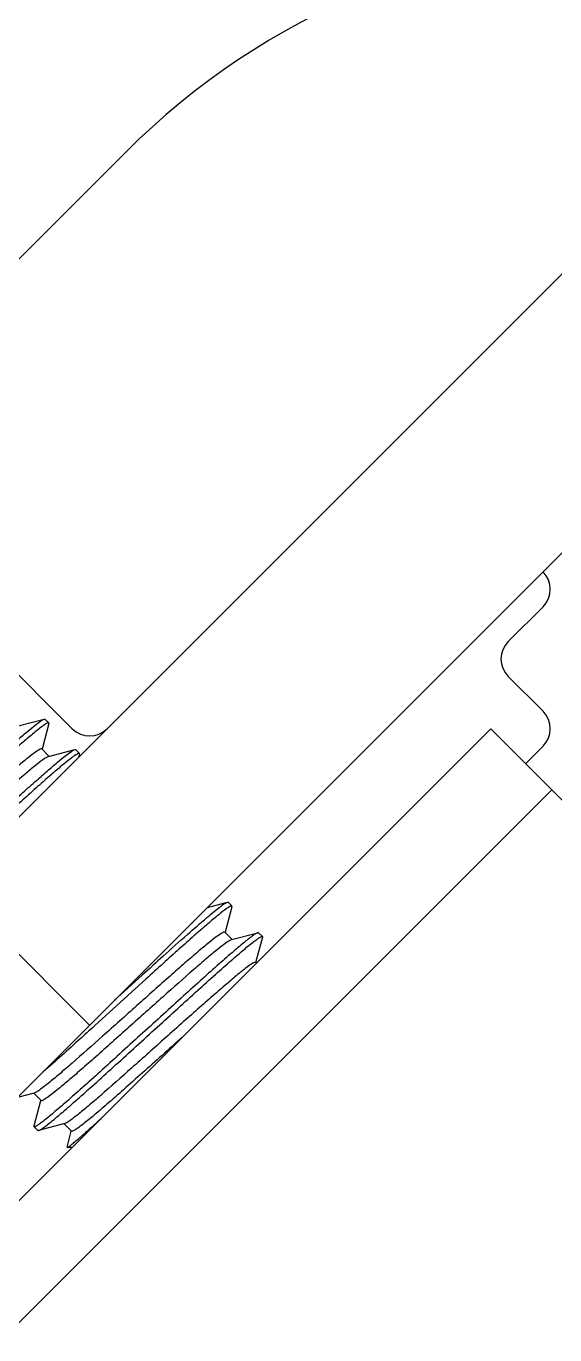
# Model space of a CAD drawing. Extents: x -427546 to -314919, y 698702 to 968782.
# Drawn here: x -412377.2 to -412267.6, y 895848.4 to 896119.6 of the extents above; entities that cross this region are included whole.
import ezdxf

# ---------------------------------------------------------------- set-up
doc = ezdxf.new("R2010")
doc.units = 0
doc.header["$LTSCALE"] = 1000
doc.header["$MEASUREMENT"] = 0
doc.layers.get('0').update_dxf_attribs({"linetype": 'CONTINUOUS'})

msp = doc.modelspace()

# ---------------------------------------------------------------- linework, layer by layer
for p, q in [((-412356.54, 896093.57), (-412403.78, 896046.33)), ((-412241.93, 896092.53), (-412447.16, 895887.3)), ((-412418.25, 895858.39), (-412237.52, 896039.11)), ((-412403.78, 896010.19), (-412367.64, 895974.05)), ((-412270.07, 895999.34), (-412277.29, 895992.12)), ((-412277.29, 895984.89), (-412270.07, 895977.66)), ((-412378.88, 895974.62), (-412373.44, 895976.06)), ((-412373.44, 895976.06), (-412373.29, 895976.05)), ((-412372.5, 895975.27), (-412373.29, 895976.05)), ((-413891.71, 894363.24), (-412280.92, 895974.04)), ((-412372.49, 895975.11), (-412373.9, 895969.84)), ((-412132.74, 895825.86), (-412280.92, 895974.04)), ((-412373.96, 895969.86), (-412372.43, 895968.33)), ((-412372.56, 895968.29), (-412372.72, 895968.23)), ((-412372.56, 895968.29), (-412367.11, 895969.74)), ((-412367.11, 895969.74), (-412366.96, 895969.73)), ((-412366.17, 895968.94), (-412366.96, 895969.73)), ((-412366.16, 895968.79), (-412366.34, 895968.12)), ((-412366.16, 895968.79), (-412366.17, 895968.94)), ((-412270.07, 895970.43), (-412273.69, 895966.81)), ((-413879.06, 894350.59), (-412268.27, 895961.39)), ((-412364.04, 895912.6), (-412392.95, 895941.51)), ((-412338.84, 895937.23), (-412335.49, 895938.12)), ((-412335.49, 895938.12), (-412335.34, 895938.11)), ((-412334.55, 895937.32), (-412335.34, 895938.11)), ((-412339.62, 895937.02), (-412338.84, 895937.23)), ((-412334.54, 895937.17), (-412335.95, 895931.9)), ((-412334.54, 895937.17), (-412334.55, 895937.32)), ((-412336.01, 895931.91), (-412334.48, 895930.38)), ((-412334.61, 895930.34), (-412329.17, 895931.79)), ((-412328.22, 895930.84), (-412329.63, 895925.57)), ((-412329.17, 895931.79), (-412329.26, 895931.76)), ((-412329.01, 895931.78), (-412329.17, 895931.79)), ((-412328.23, 895930.99), (-412329.01, 895931.78)), ((-412328.23, 895930.99), (-412328.22, 895930.84)), ((-412352.37, 895922.18), (-412362.94, 895912.55)), ((-412358.93, 895917.71), (-412353.16, 895922.97)), ((-412362.94, 895912.55), (-412363.53, 895912.01)), ((-412375.5, 895898.56), (-412379.02, 895897.61)), ((-412374.09, 895896.99), (-412375.63, 895898.53)), ((-412375.56, 895891.73), (-412374.15, 895897.01)), ((-412369.17, 895892.24), (-412374.6, 895890.78)), ((-412367.77, 895890.67), (-412369.3, 895892.2)), ((-412369.05, 895892.28), (-412369.17, 895892.24)), ((-412375.54, 895891.58), (-412375.56, 895891.73)), ((-412374.76, 895890.79), (-412375.54, 895891.58)), ((-412374.76, 895890.79), (-412374.6, 895890.78)), ((-412368.71, 895887.37), (-412367.83, 895890.68)), ((-412368.71, 895887.37), (-412368.67, 895887.3)), ((-412367.65, 895887.3), (-412368.67, 895887.3))]:
    msp.add_line(p, q)
for centre, radius, start, end in [((-412248.12, 895985.15), 153.33, 90.0086, 135), ((-412273.68, 896002.96), 5.11, 315, 45), ((-412273.68, 895988.5), 5.11, 135, 225), ((-412273.68, 895974.05), 5.11, 315, 45), ((-412364.03, 895977.66), 5.11, 225, 315), ((-411183.39, 894635.99), 1739.16, 132.07355, 132.2686)]:
    msp.add_arc(centre, radius, start, end)
for points, knots in [([(-412391.1, 895960.91), (-412388.93, 895962.88), (-412385.81, 895965.72), (-412381.82, 895969.27), (-412379.3, 895971.49), (-412377.18, 895973.29), (-412375.52, 895974.68), (-412374.33, 895975.55), (-412373.69, 895976), (-412373.44, 895976.06)], [0, 0, 0, 0, 0.377471, 0.543193, 0.688111, 0.808727, 0.902173, 0.966298, 1, 1, 1, 1]), ([(-412372.5, 895975.27), (-412372.54, 895975.3), (-412372.73, 895975.26), (-412373.02, 895975.11), (-412373.48, 895974.81), (-412374.37, 895974.16), (-412375.83, 895972.98), (-412377.95, 895971.18), (-412380.53, 895968.92), (-412383.52, 895966.27), (-412386.82, 895963.29), (-412389.12, 895961.2), (-412390.31, 895960.12)], [0, 0, 0, 0, 0.006773, 0.021185, 0.044126, 0.075641, 0.163702, 0.283196, 0.43092, 0.602853, 0.7943, 1, 1, 1, 1]), ([(-412372.49, 895975.11), (-412372.48, 895975.14), (-412372.47, 895975.2), (-412372.48, 895975.25), (-412372.5, 895975.27)], [0, 0, 0, 0, 0.601161, 1, 1, 1, 1]), ([(-412373.96, 895969.86), (-412374, 895969.9), (-412374.21, 895969.87), (-412374.72, 895969.6), (-412375.78, 895968.87), (-412377.39, 895967.58), (-412379.56, 895965.77), (-412382.16, 895963.53), (-412385.14, 895960.91), (-412388.39, 895958.02), (-412392.97, 895953.93), (-412398.56, 895948.91), (-412404.65, 895943.52), (-412408.99, 895939.76), (-412411.63, 895937.66), (-412412.61, 895936.94), (-412413.02, 895936.71)], [0, 0, 0, 0, 0.003304, 0.010111, 0.035617, 0.076659, 0.131985, 0.199788, 0.27782, 0.363483, 0.453918, 0.636961, 0.802699, 0.929211, 0.972307, 1, 1, 1, 1]), ([(-412372.72, 895968.23), (-412373.08, 895968.07), (-412373.96, 895967.45), (-412375.53, 895966.23), (-412377.66, 895964.46), (-412381.39, 895961.25), (-412386.76, 895956.49), (-412392.43, 895951.41), (-412397.11, 895947.22), (-412400.46, 895944.24), (-412403.54, 895941.54), (-412406.23, 895939.2), (-412408.48, 895937.33), (-412410.16, 895935.98), (-412411.26, 895935.21), (-412411.78, 895934.93), (-412412, 895934.9), (-412412.04, 895934.94)], [0, 0, 0, 0, 0.022835, 0.061922, 0.116063, 0.18342, 0.348093, 0.533262, 0.625558, 0.713362, 0.793619, 0.863541, 0.920711, 0.963177, 0.989581, 0.996616, 1, 1, 1, 1]), ([(-412384.78, 895954.59), (-412382.61, 895956.56), (-412379.48, 895959.39), (-412375.49, 895962.95), (-412372.98, 895965.16), (-412370.86, 895966.97), (-412369.19, 895968.35), (-412368, 895969.23), (-412367.37, 895969.67), (-412367.11, 895969.74)], [0, 0, 0, 0, 0.37747, 0.543196, 0.688117, 0.808733, 0.902176, 0.966298, 1, 1, 1, 1]), ([(-412366.17, 895968.94), (-412366.21, 895968.98), (-412366.41, 895968.94), (-412366.89, 895968.67), (-412367.92, 895967.94), (-412369.5, 895966.66), (-412371.63, 895964.86), (-412374.21, 895962.6), (-412377.19, 895959.94), (-412380.5, 895956.97), (-412382.8, 895954.88), (-412383.99, 895953.8)], [0, 0, 0, 0, 0.006754, 0.021145, 0.075539, 0.16358, 0.283067, 0.430802, 0.602761, 0.794254, 1, 1, 1, 1]), ([(-412348.77, 895926.94), (-412347.11, 895928.43), (-412344.13, 895931.11), (-412340.6, 895934.2), (-412338.3, 895936.12), (-412337.07, 895937.12), (-412336.18, 895937.75), (-412335.69, 895938.07), (-412335.49, 895938.12)], [0, 0, 0, 0, 0.384776, 0.692129, 0.810102, 0.901533, 0.965023, 1, 1, 1, 1]), ([(-412334.55, 895937.32), (-412334.59, 895937.36), (-412334.79, 895937.32), (-412335.27, 895937.05), (-412336.3, 895936.31), (-412337.88, 895935.04), (-412340, 895933.24), (-412342.59, 895930.98), (-412345.57, 895928.32), (-412348.88, 895925.34), (-412351.18, 895923.26), (-412352.37, 895922.18)], [0, 0, 0, 0, 0.006763, 0.021164, 0.075577, 0.163627, 0.283117, 0.430848, 0.602798, 0.794273, 1, 1, 1, 1]), ([(-412329.26, 895931.76), (-412329.64, 895931.6), (-412330.58, 895930.9), (-412332.33, 895929.53), (-412334.75, 895927.46), (-412337.77, 895924.81), (-412341.28, 895921.67), (-412346.61, 895916.85), (-412352.15, 895911.8), (-412357.73, 895906.71), (-412361.74, 895903.08), (-412365.42, 895899.77), (-412368.65, 895896.91), (-412371.32, 895894.6), (-412373.18, 895893.07), (-412374.31, 895892.21), (-412374.9, 895891.81), (-412375.25, 895891.6), (-412375.5, 895891.53), (-412375.54, 895891.58)], [0, 0, 0, 0, 0.019907, 0.056634, 0.109025, 0.175256, 0.252981, 0.339436, 0.526014, 0.619485, 0.708622, 0.790247, 0.861456, 0.919721, 0.962993, 0.978527, 0.989825, 0.996867, 1, 1, 1, 1]), ([(-412336.01, 895931.91), (-412336.05, 895931.95), (-412336.27, 895931.92), (-412336.79, 895931.64), (-412337.88, 895930.88), (-412339.54, 895929.56), (-412341.76, 895927.7), (-412344.42, 895925.4), (-412347.47, 895922.72), (-412350.78, 895919.77), (-412355.44, 895915.61), (-412361.08, 895910.55), (-412366.45, 895905.79), (-412370.2, 895902.56), (-412372.35, 895900.75), (-412373.97, 895899.49), (-412374.88, 895898.84), (-412375.26, 895898.66)], [0, 0, 0, 0, 0.003359, 0.010322, 0.036444, 0.078464, 0.135055, 0.204313, 0.283873, 0.371008, 0.462723, 0.647233, 0.812247, 0.880232, 0.935318, 0.975657, 1, 1, 1, 1]), ([(-412374.6, 895890.78), (-412374.26, 895890.87), (-412373.39, 895891.54), (-412371.74, 895892.79), (-412369.39, 895894.8), (-412366.41, 895897.4), (-412362.91, 895900.52), (-412359.02, 895904.04), (-412354.86, 895907.82), (-412350.59, 895911.71), (-412346.34, 895915.58), (-412342.28, 895919.27), (-412338.54, 895922.63), (-412335.25, 895925.55), (-412332.53, 895927.9), (-412330.64, 895929.47), (-412329.48, 895930.35), (-412328.88, 895930.76), (-412328.53, 895930.96), (-412328.27, 895931.04), (-412328.23, 895930.99)], [0, 0, 0, 0, 0.017284, 0.051806, 0.102517, 0.167622, 0.244771, 0.331162, 0.423655, 0.518881, 0.613376, 0.703697, 0.786559, 0.85895, 0.918246, 0.962316, 0.97814, 0.989652, 0.996821, 1, 1, 1, 1]), ([(-412334.87, 895930.24), (-412335.25, 895930.04), (-412336.17, 895929.38), (-412337.8, 895928.11), (-412339.97, 895926.3), (-412343.72, 895923.06), (-412349.08, 895918.3), (-412354.72, 895913.25), (-412359.37, 895909.09), (-412362.67, 895906.15), (-412365.71, 895903.48), (-412368.37, 895901.18), (-412370.58, 895899.34), (-412372.24, 895898.02), (-412373.32, 895897.26), (-412373.84, 895896.98), (-412374.05, 895896.95), (-412374.09, 895896.99)], [0, 0, 0, 0, 0.024785, 0.065489, 0.120851, 0.189019, 0.354131, 0.538447, 0.629993, 0.716932, 0.79629, 0.865354, 0.921777, 0.963666, 0.989706, 0.996648, 1, 1, 1, 1]), ([(-412329.69, 895925.59), (-412329.73, 895925.63), (-412329.95, 895925.59), (-412330.48, 895925.31), (-412331.59, 895924.53), (-412333.28, 895923.18), (-412335.53, 895921.29), (-412338.25, 895918.94), (-412341.34, 895916.22), (-412344.71, 895913.23), (-412349.41, 895909.02), (-412355.09, 895903.93), (-412360.46, 895899.17), (-412364.18, 895895.97), (-412366.29, 895894.22), (-412367.84, 895893.03), (-412368.7, 895892.43), (-412369.05, 895892.28)], [0, 0, 0, 0, 0.003398, 0.010478, 0.037053, 0.07979, 0.137309, 0.207632, 0.28831, 0.376519, 0.469165, 0.65473, 0.819193, 0.88617, 0.939738, 0.978071, 1, 1, 1, 1]), ([(-412363.53, 895912.01), (-412364.51, 895911.13), (-412368.03, 895907.94), (-412371.56, 895904.76), (-412374.14, 895902.5)], [0, 0, 0, 0, 0.277319, 1, 1, 1, 1]), ([(-412344.87, 895910.08), (-412346.26, 895908.84), (-412349.01, 895906.38), (-412353.05, 895902.76), (-412356.86, 895899.37), (-412360.28, 895896.38), (-412363.15, 895893.92), (-412365.16, 895892.28), (-412366.4, 895891.34), (-412367.05, 895890.91), (-412367.44, 895890.69), (-412367.72, 895890.62), (-412367.77, 895890.67)], [0, 0, 0, 0, 0.185176, 0.368093, 0.540254, 0.693667, 0.821232, 0.91709, 0.95173, 0.977016, 0.992838, 1, 1, 1, 1]), ([(-412368.67, 895887.3), (-412368.59, 895887.3), (-412368.37, 895887.46), (-412367.95, 895887.74), (-412367.34, 895888.24), (-412366.15, 895889.24), (-412364.23, 895890.95), (-412362.59, 895892.44), (-412361.66, 895893.29)], [0, 0, 0, 0, 0.02649, 0.082132, 0.167164, 0.280982, 0.590769, 1, 1, 1, 1])]:
    msp.add_open_spline(points, degree=3, knots=knots)
for points in [[(-412334.61, 895930.34), (-412334.7, 895930.32), (-412334.79, 895930.28), (-412334.87, 895930.24)], [(-412375.26, 895898.66), (-412375.33, 895898.62), (-412375.41, 895898.58), (-412375.5, 895898.56)]]:
    msp.add_open_spline(points, degree=3)

doc.saveas('drawing.dxf')
